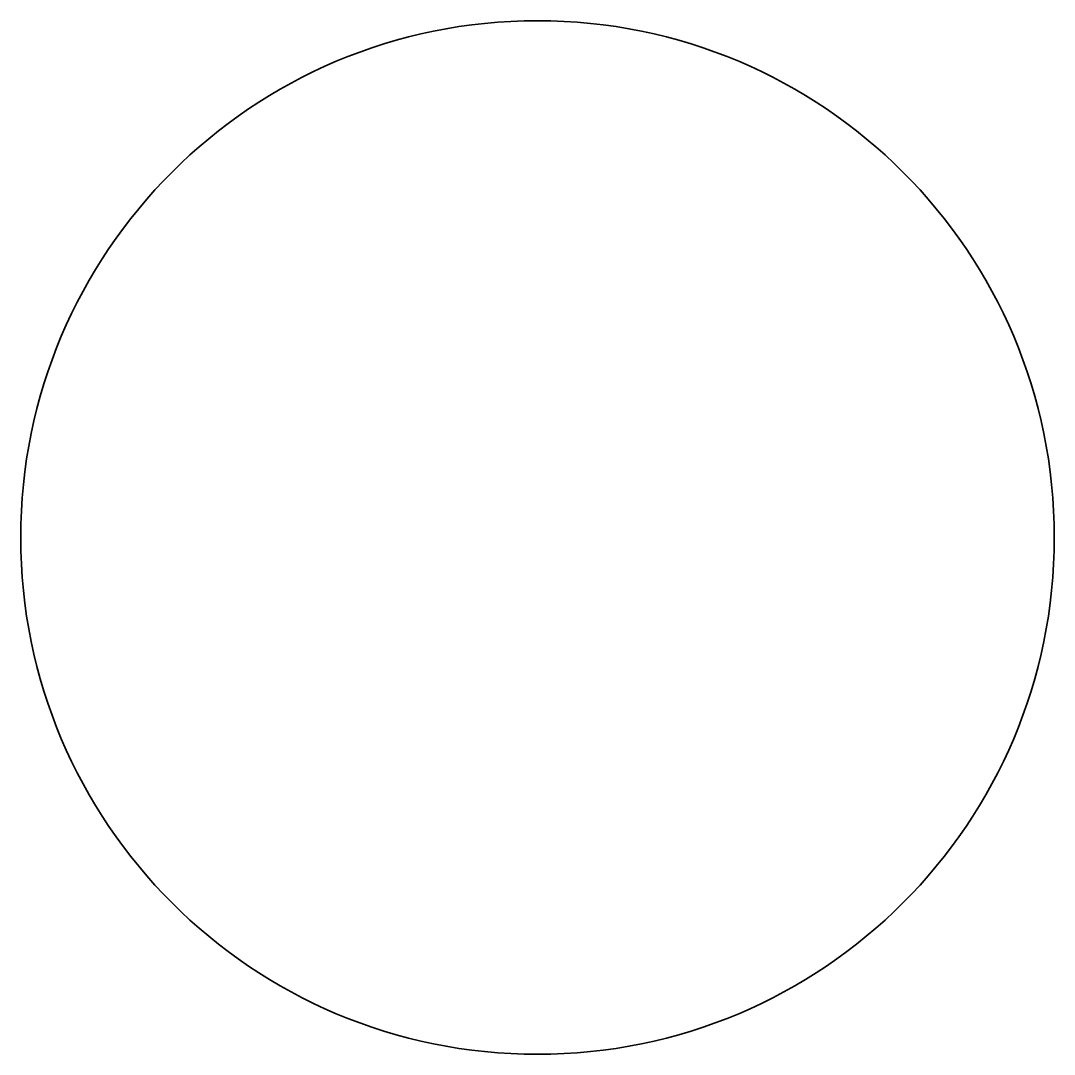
# Model space of a CAD drawing. Header units: inches. Extents: x 11.957 to 12.705, y -6.673 to -5.925.
import ezdxf

# ---------------------------------------------------------------- set-up
doc = ezdxf.new("R2010")
doc.units = ezdxf.units.IN
doc.header["$MEASUREMENT"] = 0
doc.layers.add('Layer 1', color=7, linetype='Continuous')

msp = doc.modelspace()

# ---------------------------------------------------------------- linework, layer by layer
at = {"layer": 'Layer 1', "color": 7, "lineweight": 35, "true_color": 0xffffff}
msp.add_open_spline([(12.7049, -6.29872), (12.7049, -6.50529), (12.53745, -6.67274), (12.33089, -6.67274), (12.12432, -6.67274), (11.95687, -6.50529), (11.95687, -6.29872), (11.95687, -6.09216), (12.12432, -5.92471), (12.33089, -5.92471), (12.53745, -5.92471), (12.7049, -6.09216), (12.7049, -6.29872)], degree=3, knots=[0, 0, 0, 0, 1, 1, 1, 2, 2, 2, 3, 3, 3, 4, 4, 4, 4], dxfattribs=at)

doc.saveas('drawing.dxf')
